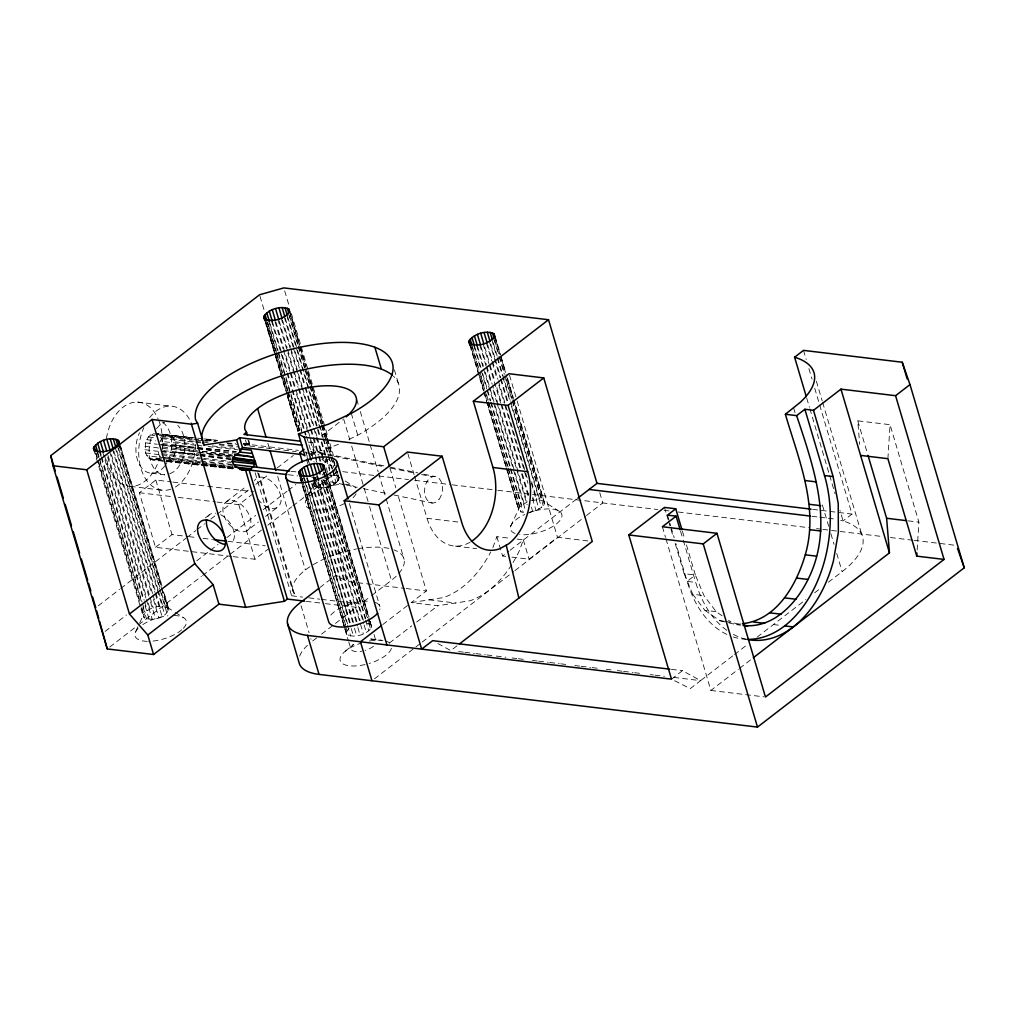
<?xml version="1.0" encoding="UTF-8"?>
<svg xmlns="http://www.w3.org/2000/svg" width="1015" height="1015" viewBox="0 0 1015 1015"><rect width="100%" height="100%" fill="white"/><g stroke="black" fill="none" stroke-linecap="round" stroke-linejoin="round"><path stroke-width="0.75" stroke-dasharray="5 3.75" d="M247.901 439.584L250.02 446.74L248.726 439.635M887.897 458.691L890.041 424.689L857.764 420.819L859.692 444.405M917.141 549.965L918.905 522.141L890.041 424.689M300.618 478.065L348.285 640.478M300.034 478.065L346.787 634.603C354.907 638.308 366.44 634.718 371.604 627.562L369.498 618.516M510.329 468.803L523.296 512.6L519.439 511.154L518.69 509.898L484.383 392.12M529.373 512.347L536.022 510.456L541.477 507.437L544.268 504.1L544.395 502.603L513.983 399.923M314.79 481.808L313.673 484.802L316.122 487.543C324.216 488.583 335.61 486.566 339.086 478.37L336.688 470.224M335.508 467.484L339.086 478.37L337.97 481.351L333.757 484.586C329.329 487.847 310.26 491.603 315.234 481.618M232.79 468.867L152.669 459.935L148.38 457.981L145.538 452.982L145.513 442.857L148.304 436.983L152.567 433.697L192.254 438.188M162.057 450.406C163.453 444.684 162.793 437.097 157.16 433.874L192.19 437.846L156.373 433.507M165.902 461.521C177.118 459.833 179.604 441.259 170.406 435.46M168.617 608.543C161.207 603.582 144.777 607.795 143.432 617.133C150.854 622.094 167.285 617.881 168.617 608.543L163.707 591.935M492.859 547.656L496.868 536.669L510.875 538.356M517.104 539.105L523.334 539.853L519.337 550.828A111.333 73.841 -83.1 0 1 512.537 563.35M135.883 631.267L139.118 624.187M139.766 622.766L143.661 614.253M510.723 526.125L519.82 506.739L527.064 502.032L492.63 385.776M305.934 500.585L314.041 483.267M346.166 631.837L348.957 628.513M196.136 437.998L168.147 434.928L163.555 436.526L159.901 441.271L195.679 445.192M322.364 475.033L324.013 472.343M156.348 428.698L160.091 424.841A26.72 17.724 -83.1 0 1 164.595 422.341M152.669 459.935L155.003 459.567L159.266 456.281M311.415 455.735L315.678 452.449L318.012 452.081L384 465.86M345.366 651.173L353.512 644.36A13.055 5.329 -16.5 0 0 361.835 651.173M671.499 679.162L682.448 670.687L700.578 680.634L733.236 655.5M231.648 556.461L155.511 547.301L139.347 492.732L155.828 480.032L171.37 481.897M155.511 547.301L171.992 534.601L187.534 536.466M205.347 517.904L209.775 514.491M226.269 501.791L246.823 485.957M98.277 605.765L119.542 589.385M120.785 588.421L185.808 538.318M187.052 537.354L195.806 530.617M197.062 529.652L204.561 523.867M210.816 519.058L215.814 515.201M217.07 514.237L248.332 490.156M255.831 484.371L268.328 474.741M277.082 467.991L293.348 455.469M308.091 442.134L312.785 442.692L316.49 439.838M321.425 436.044L342.385 419.88M217.032 502.07L238.791 504.683L251.745 494.711M105.154 631.406L126.469 614.976M196.72 560.851L209.255 551.196M210.511 550.219L218.047 544.421M226.827 537.658L255.666 515.43M263.202 509.632L287.029 491.273M288.285 490.308L295.809 484.51M300.833 480.641L303.333 478.712M324.66 462.282L328.429 459.376M247.508 530.388A17.813 11.178 52.4 0 0 239.502 503.377A17.813 11.178 52.4 0 0 223.643 514.491A17.813 11.178 52.4 0 0 247.508 530.388L258.381 522.002M265.638 516.407L277.729 507.094M109.772 646.999L137.368 625.735M138.624 624.771L201.338 576.444M202.594 575.48L228.933 555.18M230.189 554.215L261.54 530.058M267.82 525.224L291.648 506.866M292.904 505.901L338.058 471.1M233.196 556.639L254.955 559.252L267.909 549.28M255.184 472.825L291.61 595.767L294.35 593.661L258.66 473.18M319.903 587.533L335.914 575.201L346.965 581.417L404.579 588.345M316.667 637.902L311.745 641.696L310.856 638.701M321.603 634.109L356.316 607.351L324.965 603.582M321.387 599.345L360.591 604.065L370.45 596.465M371.693 595.513L391.422 580.301A57.893 23.637 -16.5 0 0 394.036 549.889M382.782 624.568L408.829 604.496M511.712 564.657A111.333 73.841 -83.1 0 1 470.097 600.728L437.782 605.765L411.316 602.58L426.389 590.971L397.601 493.81M389.392 643.041L411.735 625.836M416.696 622.017L437.782 605.765M511.941 557.134L529.069 559.202L557.501 537.29L592.253 541.464M374.497 678.819L414.64 647.887M415.884 646.923L420.908 643.066M422.164 642.089L513.73 571.547M514.986 570.582L585.224 516.457M586.48 515.493L602.783 502.933L598.774 489.382M456.966 645.832L450.787 650.602L437.833 643.51M819.663 404.947L851.991 514.085L843.097 520.923L840.052 520.2M757.101 637.128L805.91 599.535M814.652 592.811L820.894 587.99M828.392 582.217L842.12 571.635A94.37 38.532 -16.5 0 0 843.11 520.923L839.951 510.317M665.967 538.876L710.868 690.454L738.336 669.291M739.592 668.327L752.077 658.697M496.868 536.669L502.59 556.017L508.858 551.196M510.114 550.231L576.596 499.101M734.492 654.535L747.053 644.868M243.778 443.365L250.033 444.037L246.696 444.164L244.437 445.407L264.826 447.856M169.733 473.878L173.946 471.607A26.72 17.724 -83.1 0 0 177.841 425.526M348.906 439.406L357.762 435.207A102.426 41.818 -16.5 0 0 393.389 376.172M338.579 444.304L309.74 454.657M531.479 500.661L536.935 499.799L542.073 500.42L560.369 512.029M411.316 602.58L443.618 597.543A111.333 73.841 -83.1 0 0 490.727 551.932M728.821 622.855L736.344 624.669L741.013 623.933M329.406 475.439L334.392 475.109L338.173 476.53M161.271 451.535L198.61 453.908M200.158 454.01L232.828 456.09M161.88 444.735L196.326 447.856M197.887 447.996L235.467 451.409M206.311 439.33L217.235 440.51M198.724 439.749L159.19 435.283M204.903 440.421L215.738 441.601M226.561 442.794L235.848 443.809M243.575 444.646L249.766 445.319M194.309 441.271L160.852 437.478M195.857 441.436L208.303 442.794M219.189 443.986L236.292 445.851M175.265 441.868L193.865 443.898M212.465 445.928L237.256 448.63M162.641 443.53L196.098 447.323M197.646 447.488L236.533 451.726M162.654 446.981L195.996 450.761M202.188 451.447L231.572 454.657M162.819 448.389L232.828 456.027L198.877 450.673M161.258 451.675L198.471 455.722M200.018 455.887L231.027 459.262M161.918 454.91L199.6 459.008M201.173 459.186L231.001 462.421M200.272 461.774L146.718 455.798M201.82 461.939L232.828 465.314M166.282 460.074L200.513 463.817M202.061 463.982L233.184 467.369M197.697 438.163L202.366 438.67M203.913 438.848L216.36 440.205M244.361 443.289L249.03 443.796M206.21 439.381L217.096 440.573M243.562 443.479L249.792 444.151M206.248 439.723L217.147 440.916M243.587 443.821L298.435 450.381M200.894 440.624L156.209 435.651M202.442 440.802L208.671 441.474M227.335 443.53L236.66 444.545M161.537 438.569L194.208 442.159M195.768 442.324L201.985 443.009M219.1 444.887L237.764 446.93M197.227 445.369L201.896 445.877M208.126 446.562L237.675 449.81M161.842 444.786L195.984 448.516M197.532 448.693L236.317 452.944M163.529 450.584L198.648 454.555M200.209 454.733L231.344 458.133M202.137 458.247L162.375 453.756M203.698 458.412L230.139 461.318M231.61 464.363L162.21 456.636M200.044 463.157L163.136 459.034M206.261 463.842L232.701 466.748M168.236 461.165L233.564 468.334M166.739 461.318L233.463 468.626M166.79 461.33L201.465 465.2M203.038 465.365L232.981 468.702M137.482 402.118L170.571 406.101M812.634 509.34L851.991 514.085M908.146 520.847L918.905 522.141M310.971 451.878L332.552 455.976M266.387 448.046L296.177 451.624M305.591 452.753L313.419 453.692M150.322 434.94L154.737 435.473M811.937 516.28L818.217 517.041M819.777 517.231L835.472 519.122M148.304 436.983L154.191 437.693M146.667 439.685L155.485 440.738M145.513 442.857L157.274 444.266M144.917 446.283L158.15 447.881L158.784 454.58L161.613 459.567L148.38 457.981M342.753 471.671L377.225 475.807M378.785 475.997L408.55 479.575M414.818 480.336L450.838 484.663M452.411 484.853L496.272 490.118M497.832 490.308L657.796 509.543M664.089 510.304L670.382 511.053M678.236 512.004L808.714 527.686M816.568 528.625L821.287 529.196M822.861 529.386L838.58 531.276M840.154 531.467L882.593 536.567M890.46 537.519L912.46 540.158M914.033 540.348L956.473 545.448M144.929 449.747L158.162 451.332M145.538 452.982L158.784 454.58M291.013 471.264L297.281 472.026M157.249 458.323L161.664 458.856M288.311 474.741L297.725 475.87M311.833 477.57L316.528 478.141M155.003 459.567L160.877 460.277M150.41 459.389L163.643 460.988M151.54 473.231L164.773 474.83A26.72 17.724 -83.1 0 1 152.783 434.319M172.918 482.087L253.725 491.806M414.526 476.136L427.023 518.31L461.762 522.484M130.377 486.363L163.466 490.347M139.347 492.732L171.979 496.652M178.196 497.401L215.485 501.892M455.507 546.121L476.657 548.658M675.203 543.571L684.123 573.691L695.377 575.036L704.004 595.653L716.171 611.677L722.363 615.991M502.59 556.017L505.711 556.385M726.854 630.353A111.333 73.841 -83.1 0 1 695.732 582.432L687.13 581.392L675.977 543.748M684.123 573.691L692.763 594.295L704.004 595.653M189.082 536.656L196.859 537.595M203.076 538.343L212.389 539.46M227.931 541.325L265.219 545.804M692.763 594.295L704.918 610.32L716.171 611.677M773.43 624.555L781.88 625.57M704.918 610.32L719.787 620.685L724.012 621.193M725.421 621.358L741.572 624.568M736.344 624.669L740.569 625.177M406.14 588.535L426.389 590.971M429.002 599.827L455.481 602.999M291.61 595.767L302.584 597.086M308.852 597.848L319.827 599.167M306.149 601.324L323.392 603.392M671.448 669.367L682.448 670.687M458.64 651.554L463.348 652.125M464.921 652.302L474.348 653.444M475.921 653.635L485.348 654.764M486.921 654.954L494.774 655.893M496.335 656.083L505.762 657.212M512.055 657.974L516.762 658.545M518.335 658.722L526.189 659.674M532.469 660.422L537.189 660.993M538.762 661.184L548.189 662.313M549.762 662.503L559.189 663.632M560.749 663.823L568.603 664.774M574.896 665.523L579.603 666.094M581.176 666.284L590.603 667.413M592.176 667.604L600.03 668.555M606.31 669.304L611.03 669.875M617.31 670.623L622.03 671.194M623.591 671.384L633.017 672.514M634.591 672.704L642.444 673.643M650.298 674.594L653.444 674.975M655.018 675.153L664.444 676.294M673.871 677.424L700.578 680.634L690.251 688.639L672.831 679.847M710.868 690.454L763.902 696.836M371.198 639.044L381.564 640.313M166.295 460.15L233.399 468.486M175.303 452.005L198.445 455.075M199.993 455.278L230.849 459.376M338.909 477.761L336.637 475.629L331.601 475.02M163.072 457.803L200.463 462.84M202.023 463.056L233.171 467.255M175.874 445.116L195.984 448.211M197.532 448.452L233.12 453.921M175.887 448.567L197.519 451.903M199.067 452.132L231.509 457.131M158.746 444.443L197.341 450.444M390.141 467.141L417.761 472.901M423.902 474.183L434.636 476.416M334.087 456.293L384.736 466.862M390.877 468.143L415.427 473.256M421.568 474.538L432.301 476.784M321.907 479.968L344.922 484.777M346.458 485.094L357.204 487.34M363.345 488.621L387.895 493.734M394.036 495.016L432.39 503.021M367.126 623.35L370.982 624.796L372.505 628.869M719.787 620.685L727.311 622.487M318.012 452.081L320.271 452.627A13.36 8.856 -83.1 0 1 323.95 456.23M313.508 478.141L314.561 478.408M337.246 476.048L339.885 477.697M345.151 480.996L353.055 485.944M167.335 607.376L173.984 611.588M175.316 612.438L183.296 617.501M728.567 620.305L731.041 622.03M310.793 451.294L316.985 455.798M321.945 459.402L331.867 466.608M544.395 502.603L513.679 400.176M257.709 472.686L292.726 590.933L294.35 593.661M348.741 641.911L351 649.042M327.604 487.073L323.062 471.721M272.413 321.742L287.194 371.503M287.651 373.012L306.01 434.851M306.467 436.361L314.079 461.99M271.348 320.423L286.573 371.718M287.029 373.228L305.401 435.092M317.505 475.819L321.159 488.152M269.939 323.341L278.009 350.48M278.465 351.989L301.772 430.398M268.493 320.334L301.696 431.971M315.158 477.24L318.367 488.063M267.25 322.009L282.5 373.266M282.944 374.776L299.996 432.06M305.82 451.662L307.621 457.689M308.065 459.199L309.41 463.715M266.196 319.801L281.929 372.619M283.718 378.646L287.308 390.724M287.765 392.234L299.438 431.451M307.076 457.105L308.877 463.145M313.813 479.74L316.122 487.543M275.699 355.364L265.816 322.161L275.649 355.631M276.156 356.874L286.04 390.09M287.841 396.129L298.182 430.842M264.636 318.888L274.519 352.078M274.976 353.588L286.205 391.308M286.661 392.818L298.347 432.06M306.429 459.211L307.786 463.741M313.178 481.859L314.587 486.642M265.232 322.148L275.128 355.351M275.572 356.861L285.469 390.065M287.27 396.104L297.611 430.817M857.764 420.819L867.533 453.794M816.352 381.196L822.188 400.9M822.645 402.409L861.71 534.283M803.499 350.378L806.189 359.462M808.892 368.559L812.025 379.179M814.728 388.263L819.219 403.424M806.735 398.146L809.424 407.243M809.881 408.753L829.179 473.942M829.636 475.451L835.015 493.645M793.629 407.928L795.43 413.98M822.366 504.937L828.659 526.163M830.904 533.738L834.038 544.345M836.741 553.441L842.12 571.635M682.435 531.365L684.668 538.902M686.457 544.928L695.377 575.036L687.13 581.392A111.333 73.841 -83.1 0 0 727.666 634.794M680.57 531.226L682.803 538.749M683.247 540.259L695.732 582.432M667.502 515.125L670.623 525.668M671.08 527.178L674.201 537.722M664.495 507.424L666.271 513.45M666.728 514.96L668.06 519.477M668.504 520.987L673.414 537.544M662.376 526.747L665.51 537.354M509.505 375.233L516.673 399.466M517.13 400.976L557.501 537.29M495.193 336.498L500.56 354.628M501.004 356.138L505.927 372.746M507.716 378.785L513.527 398.413M495.789 339.771L499.811 353.372M501.6 359.411L505.635 373M506.079 374.51L513.235 398.667M494.622 336.498L499.989 354.616M500.433 356.125L505.356 372.733M507.145 378.773L512.956 398.413M513.4 399.923L544.268 504.1M494.66 340.368L504.506 373.583M506.295 379.623L512.106 399.25M512.562 400.76L542.073 500.42M493.62 338.147L498.543 354.755M498.987 356.265L504.353 374.383M504.798 375.893L543.266 505.749M493.277 342.854L497.299 356.455M497.743 357.965L510.266 400.24M510.71 401.75L539.79 499.9M491.831 339.835L496.741 356.443M497.198 357.952L502.565 376.07M503.009 377.58L509.72 400.227M511.509 406.266L541.477 507.437M490.867 344.275L494.889 357.864M495.345 359.373L500.712 377.491M501.156 379.001L507.868 401.661M531.568 481.681L536.935 499.799M489.357 341.433L500.091 377.682M500.535 379.191L507.69 403.348M531.391 483.368L539.003 509.048M487.657 344.618L492.123 359.729M492.567 361.239L497.934 379.356M498.39 380.866L527.901 480.514M532.824 497.134L533.725 500.154M486.375 342.854L491.742 360.972M492.186 362.482L497.109 379.09M498.898 385.129L504.265 403.247M504.709 404.757L527.965 483.28M532.444 498.378L536.022 510.456M484.726 346.902L489.649 363.51M490.105 365.019L495.016 381.627M496.804 387.667L501.283 402.765M501.727 404.274L520.517 467.687M522.306 473.726L529.005 496.386M483.089 343.971L488.9 363.611M489.357 365.121L500.535 402.866M500.979 404.376L519.769 467.788M521.558 473.827L528.257 496.475M531.391 507.056L532.735 511.585M480.996 346.508L486.363 364.626M486.819 366.136L492.186 384.266M479.727 344.732L485.982 365.882M486.426 367.392L491.349 384M493.138 390.039L496.716 402.118M497.172 403.627L527.128 504.798M477.57 346.42L483.394 366.047M485.183 372.086L524.083 503.453M476.504 345.087L483.216 367.734M483.66 369.244L525.707 511.179M474.652 346.508L480.92 367.646M482.709 373.685L487.175 388.783M487.619 390.293L490.753 400.862M491.209 402.371L510.431 467.306M510.888 468.816L521.621 505.051M473.65 344.986L480.805 369.155M481.262 370.665L486.629 388.783M487.073 390.293L490.207 400.862M490.651 402.371L509.885 467.293M472.406 346.686L479.562 370.843M480.019 372.353L484.929 388.961M486.718 395L508.198 467.484M508.642 468.993L519.82 506.739M471.366 344.466L478.966 370.132M480.755 376.172L484.789 389.76M485.233 391.27L487.911 400.329M488.367 401.839L507.589 466.773M508.046 468.283L521.012 512.067M470.973 346.826L478.128 370.982M478.572 372.492L483.939 390.61M469.793 343.539L483.66 390.356M484.104 391.866L486.794 400.925M487.238 402.435L519.439 511.154M469.945 345.303L483.368 390.61M483.812 392.12L518.69 509.898M523.334 539.853L529.069 559.202M394.366 369.803L399.111 385.801M407.84 453.553L414.082 474.639M389.963 468.004L395.812 487.733M356.722 399.466L358.511 405.505M360.3 411.532L369.688 443.2M370.132 444.71L378.176 471.861M378.62 473.371L385.763 497.49M386.207 498.999L404.084 559.328M351.304 413.371L357.762 435.207M343.628 418.929L349.883 440.053M351.659 446.08L363.725 486.794M364.169 488.304L369.092 504.899M369.536 506.409L391.422 580.301M349.388 503.592L379.965 606.818M284.695 290.924L289.605 307.532M291.394 313.572L307.951 369.447M308.395 370.957L328.073 437.389M329.862 443.428L333.44 455.507M287.651 316.68L323.265 437.389M323.709 438.899L328.606 455.494M329.05 457.004L332.616 469.07M333.06 470.579L334.392 475.109M286.661 315.17L322.745 437.465M323.189 438.975L332.095 469.171M332.539 470.681L336.105 482.759M285.253 318.101L299.958 367.887M300.402 369.397L305.299 385.992M305.756 387.502L320.017 435.79M321.793 441.817L325.815 455.405M326.259 456.915L329.824 468.981M284.187 316.769L293.107 346.965M293.551 348.475L299.349 368.102M299.793 369.612L304.69 386.207M305.134 387.717L319.408 436.031M321.184 442.071L329.659 470.744M330.103 472.254L333.669 484.333M282.474 319.953L290.518 347.105M290.962 348.614L302.115 386.334M302.559 387.844L313.724 425.564M315.513 431.603L316.845 436.12M317.289 437.63L324.432 461.774M326.221 467.814L327.566 472.33M281.206 318.19L313.343 426.858M313.787 428.368L316.02 435.904M316.464 437.414L323.607 461.571M327.173 473.637L330.738 485.716M324.838 467.75L326.183 472.28M326.627 473.789L369.054 617.006M325.434 471.023L326.779 475.54M327.223 477.05L369.65 620.279M370.094 621.789L370.982 624.796M324.267 467.75L326.056 473.777M326.5 475.286L371.604 627.562M325.206 474.627L367.633 617.843M368.077 619.353L369.422 623.87M324.166 472.419L325.498 476.936M325.955 478.446L367.037 617.145M368.826 623.185L370.602 629.211M279.112 320.715L287.169 347.866M287.613 349.376L293.868 370.5M294.312 372.01L298.778 387.096M299.235 388.605L310.856 427.822M311.301 429.332L318.9 454.974M319.344 456.484L321.133 462.523M323.81 471.569L324.711 474.589M277.92 319.319L298.029 387.223M298.486 388.732L310.108 427.962M310.552 429.472L318.152 455.126M318.596 456.636L319.928 461.153M324.698 480.12L365.793 618.833M324.153 480.133L365.235 618.833M365.692 620.343L368.813 630.899M312.785 442.692L315.678 452.449M323.722 479.588L360.591 604.065M275.839 321.831L290.607 371.617M291.051 373.127L295.53 388.199M295.974 389.709L309.854 436.475M310.298 437.985L317.454 462.117M275.002 321.59L283.058 348.741M283.515 350.251L289.77 371.376M290.227 372.886L294.693 387.971M296.494 394.01L308.573 434.75M310.362 440.776L316.629 461.901M322.44 481.516L324.305 487.809M322.301 481.541L363.383 620.241M321.235 480.222L363.662 623.451M364.106 624.961L366.339 632.497M317.289 475.857L360.16 620.584M316.464 475.604L317.809 480.133M318.253 481.643L363.357 633.906M317.733 482.747L346.965 581.417M313.927 476.619L315.272 481.148M315.716 482.645L357.699 624.365M260.018 296.304L264.522 311.504M268.125 323.671L276.232 351.025M276.676 352.548L282.538 372.315M284.327 378.392L287.93 390.547M288.387 392.069L300.097 431.591M313.178 476.733L314.523 481.262M314.967 482.772L357.394 625.989M357.838 627.498L360.071 635.035M312.43 483.774L353.512 622.474M311.605 483.533L352.687 622.233M354.476 628.26L356.709 635.796M307.215 477.646L308.56 482.176M309.004 483.686L350.53 623.895M307.266 478.496L347.46 614.177M306.606 477.849L307.938 482.366M308.382 483.876L350.809 627.105M351.253 628.602L353.486 636.151M304.297 477.748L306.086 483.774M306.53 485.284L347.612 623.984M303.307 476.238L304.64 480.767M305.096 482.277L347.067 623.997M347.511 625.494L350.644 636.05M302.051 477.925L346.267 627.181M301.011 475.718L302.356 480.247M302.8 481.744L345.227 624.974M345.671 626.483L348.348 635.53M299.45 474.792L301.227 480.831M301.683 482.341L346.787 634.603M267.858 443.276L269.647 449.315M277.691 476.454L305.388 569.961M301.087 605.714L309.08 632.7M238.791 504.683L254.955 559.252M155.828 480.032L171.992 534.601M120.76 446.981L161.918 585.896M119.719 443.847L161.766 585.782M163.555 591.821L168.921 609.939M119.605 445.877L161.207 586.302M161.651 587.812L167.462 607.439M118.692 443.923L161.182 587.368M161.626 588.878L168.338 611.525M118.565 448.161L159.71 587.076M161.499 593.115L165.534 606.704M117.271 445.61L159.761 589.055M160.218 590.565L166.917 613.212M116.877 450.863L158.023 589.778M158.48 591.288L162.946 606.386M115.114 447.26L164.76 614.874M113.82 450.977L155.422 591.402M155.866 592.912L159.888 606.501M112.361 448.782L154.851 592.227M155.295 593.737L162.007 616.384M111.396 454.555L152.554 593.471M152.999 594.98L156.576 607.059M109.645 451.574L151.679 593.509M153.468 599.548L158.835 617.666M108.047 455.507L149.636 595.932M150.093 597.442L153.214 608.01M107.628 457.042L148.774 595.957M150.563 601.997L155.485 618.604M104.431 455.266L146.477 597.201M148.266 603.24L150.055 609.279M102.515 451.561L145.906 598.025M146.35 599.535L152.161 619.163M100.333 452.259L101.234 455.278M101.678 456.788L144.168 600.233M144.612 601.743L147.302 610.802M99.47 451.688L100.802 456.217M101.259 457.727L143.293 599.662M145.082 605.701L149.116 619.29M97.732 452.398L99.064 456.928M99.521 458.437L142.011 601.882M142.455 603.392L145.132 612.451M97.326 452.868L99.572 460.429M100.016 461.939L141.161 600.855M142.95 606.894L146.528 618.972M95.867 452.576L97.656 458.615M98.1 460.125L140.146 602.06M141.935 608.099L143.724 614.138M95.841 453.642L141.009 606.158M141.466 607.668L144.587 618.236M93.786 449.518L143.432 617.133M289.579 310.336L299.806 345.024M300.25 346.534L306.022 366.136M307.799 372.175L311.351 384.241M311.795 385.751L322.91 423.458M323.354 424.968L326.906 437.034M327.35 438.543L332.248 455.139M334.024 461.165L334.912 464.185M290.62 315.107L305.731 366.402M307.507 372.442L322.618 423.724M323.062 425.234L326.614 437.3M327.058 438.81L331.956 455.405M332.4 456.915L335.064 465.974M289.453 311.833L299.235 345.011M299.679 346.521L305.908 367.633M306.352 369.143L310.793 384.228M311.237 385.738L322.351 423.433M322.795 424.942L326.348 437.008M326.792 438.518L331.689 455.101M333.466 461.14L334.798 465.669M335.242 467.166L338.807 479.232M289.491 315.703L297.941 344.364M298.385 345.874L309.956 385.104M310.4 386.614L321.514 424.321M321.958 425.831L330.852 456.014M331.296 457.524L333.529 465.06M335.749 472.609L336.637 475.629M288.45 313.483L304.487 367.849M304.931 369.358L320.956 423.724M321.4 425.234L324.965 437.313M325.409 438.823L330.306 455.443M330.75 456.953L333.859 467.522M334.303 469.032L337.868 481.11M276.017 356.861L286.826 393.617M287.283 395.139L298.017 431.616M245.49 439.977L246.696 444.164M374.066 634.502L376.007 641.543A13.055 5.329 -16.5 0 0 368.356 639.019M375.334 602.453A26.72 10.911 -16.5 0 1 379.699 609.825M330.827 615.09A26.72 10.911 -16.5 0 1 370.754 601.413M174.072 615.509A26.72 10.911 -16.5 0 1 182.687 628.945M181.774 629.782A26.72 10.911 -16.5 0 1 148.685 641.34M147.226 641.34A26.72 10.911 -16.5 0 1 138.611 627.917M142.836 624.593A26.72 10.911 -16.5 0 1 167.906 615.813M356.062 493.759A26.72 10.911 -16.5 0 1 349.642 500.446M344.389 503.58A26.72 10.911 -16.5 0 1 305.198 503.694A26.72 10.911 -16.5 0 1 343.413 484.244M344.859 484.269A26.72 10.911 -16.5 0 1 355.77 487.987M527.216 513.412A26.72 10.911 -16.5 0 1 561.6 517.548A26.72 10.911 -16.5 0 1 519.68 534.537M515.1 533.484A26.72 10.911 -16.5 0 1 524.73 514.491M325.13 459.034A13.36 8.856 -83.1 0 1 325.752 462.282M207.77 516.635A17.813 11.178 52.4 0 1 215.776 513.197M220.585 514.681A17.813 11.178 52.4 0 1 233.184 529.018A17.813 11.178 52.4 0 1 231.014 543.088M292.726 590.933A57.893 23.637 -16.5 0 1 356.392 548.963M357.826 548.709A57.893 23.637 -16.5 0 1 390.141 548.684M106.41 438.442A42.313 28.065 -83.1 0 1 129.565 403.463A42.313 28.065 -83.1 0 1 158.099 418.84M158.645 420.121A42.313 28.065 -83.1 0 1 162.134 443.783M160.142 456.204A42.313 28.065 -83.1 0 1 131.963 486.363A42.313 28.065 -83.1 0 1 106.486 458.615M257.95 499.215A17.813 11.178 52.4 0 0 279.734 504.95L280.876 501.968A17.813 11.178 52.4 0 0 271.5 481.402A17.813 11.178 52.4 0 0 254.486 480.653M391.397 648.357A26.72 10.911 -16.5 0 1 369.13 663.48M365.083 664.559A26.72 10.911 -16.5 0 1 340.076 660.207A26.72 10.911 -16.5 0 1 361.162 643.104M369.232 641.061A26.72 10.911 -16.5 0 1 385.256 640.934M386.309 641.239A26.72 10.911 -16.5 0 1 389.671 642.977M373.495 646.225A13.055 5.329 -16.5 0 1 365.121 650.374M149.674 417.66A42.313 28.065 -83.1 0 1 191.201 422.811M195.337 444.608A42.313 28.065 -83.1 0 1 173.286 488.19M170.863 489.192A42.313 28.065 -83.1 0 1 142.849 473.624A42.313 28.065 -83.1 0 1 143.851 427.556M162.641 422.316A26.72 17.724 -83.1 0 1 165.635 464.705M164.747 465.936A26.72 17.724 -83.1 0 1 160.713 470.021L156.209 472.508A26.72 17.724 -83.1 0 1 138.345 462.282A26.72 17.724 -83.1 0 1 139.537 432.733M299.653 656.147A57.893 23.637 -16.5 0 1 307.444 645.337M746.469 639.323A111.333 73.841 -83.1 0 1 733.287 636.976M746.241 639.196A111.333 73.841 -83.1 0 1 732.17 633.741M470.072 542.226A53.44 35.449 -83.1 0 1 427.023 518.31M439 499.38A13.36 8.856 -83.1 0 0 436.894 476.961A13.36 8.856 -83.1 0 0 424.663 492.833A13.36 8.856 -83.1 0 0 439 499.38"/><path stroke-width="1.5" d="M742.574 623.692C776.83 619.861 796.471 584.881 805.276 554.824C819.156 507.018 798.615 459.567 785.382 414.272L796.635 415.63L804.882 409.273L813.484 410.314L840.966 389.138L895.573 395.698L944.052 559.417L916.748 556.144L916.938 553.048M263.887 317.632L264.014 316.122C269.178 308.966 280.711 305.375 288.831 309.08L289.453 311.833C284.289 318.989 272.756 322.58 264.636 318.888L263.887 317.632L264.788 320.639M298.829 472.038L299.45 474.792C307.57 478.496 319.103 474.906 324.267 467.75L323.645 464.984C315.525 461.292 303.993 464.883 298.829 472.038L300.174 476.555M469.044 342.283L469.184 340.786C474.348 333.63 485.868 330.04 494.001 333.732L494.622 336.498C489.446 343.654 477.925 347.244 469.793 343.539L469.044 342.283L469.945 345.303M743.373 625.506C772.948 628.59 796.065 603.925 808.042 579.438C834.736 526.151 814.055 468.067 796.635 415.63M93.494 448.123C97.821 440.193 111.244 435.981 118.971 440.941L119.275 442.337C114.949 450.267 101.525 454.479 93.786 449.518L93.494 448.123L94.382 451.142M286.75 474.551L249.119 470.034C243.029 470.782 235.518 468.296 232.575 462.599L232.587 459.427L234.389 456.192L240.174 451.84L242.433 447.45L239.616 437.693L236.635 439.926L204.078 445.052L202.759 442.832M239.781 469.006L249.119 470.034L253.382 466.748L255.539 462.65L251.213 450.153L240.352 448.973M346.166 416.873A57.893 23.637 -16.5 0 0 315.145 386.588A57.893 23.637 -16.5 0 0 244.932 429.561L246.543 432.289L243.892 434.407L300.262 441.182M577.852 498.137L596.998 483.368L811.061 509.149M304.589 601.134L287.334 599.053L284.441 601.286L245.719 607.389L218.91 604.166L153.582 654.497L107.26 648.928L52.996 465.733L50.75 455.672L259.561 294.781L283.794 287.905L548.519 319.738L596.998 483.368M52.996 465.733L86.744 469.793L152.072 419.461L191.454 424.194L197.62 423.23L204.078 445.052M302.343 461.876L299.666 452.804L304.094 449.391M153.582 654.497L147.809 635.009L129.463 614.012L194.791 563.68L152.072 419.461M299.666 452.804L304.906 455.76L298.435 433.925L304.246 437.199L383.67 446.752L548.519 319.738M147.809 635.009L213.137 584.678L194.791 563.68M386.918 644.956L344.199 500.738L407.396 452.043L442.134 456.23L461.762 522.484A53.44 35.449 -83.1 0 0 499.583 548.836L508.591 543.862A53.44 35.449 -83.1 0 0 527.711 471.683L508.084 405.416L473.333 401.242L492.96 467.496A53.44 35.449 -83.1 0 1 471.353 541.439M473.333 401.242L509.048 373.723L543.748 377.923L592.253 541.464L459.44 643.929M344.199 500.738L378.938 504.912L442.134 456.23M508.084 405.416L543.748 377.923M318.672 588.484L300.199 602.72A57.893 23.637 -16.5 0 0 307.494 635.403L319.04 674.391L757.495 727.095L964.25 567.791L909.998 384.584L902.234 362.241L803.499 350.378L794.605 357.217A94.408 38.545 -16.5 0 1 800.315 402.283L785.382 414.272M381.539 625.519L360.439 641.772L371.985 680.748M307.494 635.403L671.499 679.162L628.78 534.943L664.495 507.424L675.749 508.781L681.991 529.868M675.749 508.781L667.502 515.125L676.104 516.166L680.126 529.716M676.104 516.166L662.376 526.747L716.971 533.306L765.462 697.013L944.052 559.417M628.78 534.943L703.23 543.9L716.971 533.306M895.573 395.698L909.998 384.584M753.32 657.733L889.457 552.858L886.615 518.259L867.977 455.291M298.435 433.925L328.454 424.207L351.304 413.371A102.426 41.818 -16.5 0 0 335.483 342.537A102.426 41.818 -16.5 0 0 195.641 419.893L197.62 423.23M239.642 452.068L252.075 453.426M234.668 454.986L253.23 457.016L234.668 454.162M232.892 458.311L254.689 460.696L233.057 457.372M231.699 461.482L255.031 464.045M233.171 464.527L289.44 471.087M234.262 466.913L251.365 468.79M242.116 469.882L246.785 470.402M242.433 469.755L245.579 470.11L284.441 601.286M860.593 455.405L887.897 458.691L916.748 556.144M804.882 409.273L824.51 475.54L833.112 476.581L838.25 503.605L838.352 532.393L833.404 560.978A111.333 73.841 -83.1 0 1 747.712 639.501M805.022 480.539L816.276 481.897M809.539 504.328L820.78 505.673M492.96 467.496L527.711 471.683M239.616 437.693L302.254 445.23M886.615 518.259L906.598 520.67M242.433 447.45L300.44 454.416M589.131 489.458L810.363 516.089M809.615 529.652L820.869 531.01M805.276 554.824L816.529 556.169M796.788 578.093L808.042 579.438M784.747 597.886L796.001 599.243M213.949 539.65L226.383 541.135M769.966 612.87L781.22 614.215M753.46 622.005L764.714 623.35M784.684 625.912L793.286 626.94M669.875 669.177L432.656 640.668L421.656 649.131L378.938 504.912M232.397 459.579L255.539 462.65L256.871 467.166M743.082 624.936L747.598 626.014M957.513 548.43L964.25 567.791M269.28 311.186L272.413 321.742M266.805 312.785L269.495 321.831M265.017 314.472L266.805 320.499M264.014 316.122L265.359 320.651M902.234 362.241L907.156 378.899M840.966 389.138L889.457 552.858M813.484 410.314L833.112 476.581M794.605 357.217L806.278 396.624M703.23 543.9L757.495 727.095M494.001 333.732L494.889 336.752M492.427 332.819L494.216 338.858M490.144 332.286L492.377 339.835M487.289 332.197L489.979 341.256M484.066 332.539L487.2 343.108M480.704 333.301L483.838 343.882M477.418 334.43L480.552 344.999M474.436 335.851L477.126 344.91M471.975 337.449L474.208 344.999M470.173 339.137L471.962 345.176M469.184 340.786L470.516 345.316M374.878 347.27L381.348 369.105M383.67 446.752L389.506 466.481M337.246 462.599A26.72 10.911 -16.5 0 1 300.757 482.785A26.72 10.911 -16.5 0 1 296.634 464.299A26.72 10.911 -16.5 0 1 337.246 462.599L348.031 499.037M284.974 307.634L287.207 315.17M282.132 307.532L284.796 316.591M278.909 307.888L282.03 318.444M323.645 464.984L324.546 468.004M322.072 464.071L323.861 470.097M275.547 308.649L278.668 319.205M319.788 463.538L322.021 471.074M272.261 309.765L275.395 320.334M316.934 463.449L320.068 474.005M313.724 463.792L316.845 474.348M304.246 437.199L310.996 459.973M310.362 464.553L313.483 475.109M307.076 465.682L310.197 476.238M304.094 467.103L306.771 476.136M301.62 468.702L303.853 476.238M299.818 470.389L301.607 476.416M285.849 477.19L328.568 621.408A26.72 10.911 -16.5 0 0 349.921 626.306A26.72 10.911 -16.5 0 0 377.707 613.123M257.594 408.588L266.07 437.249M270.091 450.825L275.902 470.427M246.543 432.289L247.419 435.219M249.119 470.034L287.334 599.053M236.635 439.926L240.174 451.84M287.537 623.692L299.082 662.668A57.893 23.637 -16.5 0 0 319.04 674.391M191.454 424.194L245.719 607.389M213.137 584.678L218.91 604.166M117.816 439.838L119.161 444.367M115.888 439.102L118.121 446.651M113.299 438.784L115.989 447.843M110.242 438.899L113.376 449.467M106.93 439.457L110.064 450.026M103.568 440.396L106.702 450.977M100.409 441.677L103.543 452.246M97.656 443.2L100.333 452.259M95.486 444.849L97.732 452.398M94.078 446.537L95.41 451.066M86.744 469.793L129.463 614.012M50.75 455.672L55.254 470.871M57.056 476.961L63.361 498.238M65.163 504.315L71.469 525.605M73.27 531.682L79.563 552.959M81.365 559.037L87.671 580.326M88.571 583.359L90.83 590.971M92.631 597.048L95.778 607.681M288.831 309.08L289.719 312.087M287.27 308.154L288.603 312.683M96.628 610.738L98.76 618.376M99.61 621.434L107.26 648.928M506.219 545.169L518.855 598.089M225.013 544.383A17.813 11.178 52.4 0 1 206.629 519.617M201.858 440.383A102.426 41.818 -16.5 0 1 278.871 376.806A102.426 41.818 -16.5 0 1 392.361 375.258M824.51 475.54A111.333 73.841 -83.1 0 1 747.953 639.349M242.763 469.641L239.667 469.311L242.763 469.641M198.306 534.03A17.813 11.178 52.4 0 0 222.158 549.914A17.813 11.178 52.4 0 0 214.152 522.915A17.813 11.178 52.4 0 0 198.306 534.03"/></g></svg>
